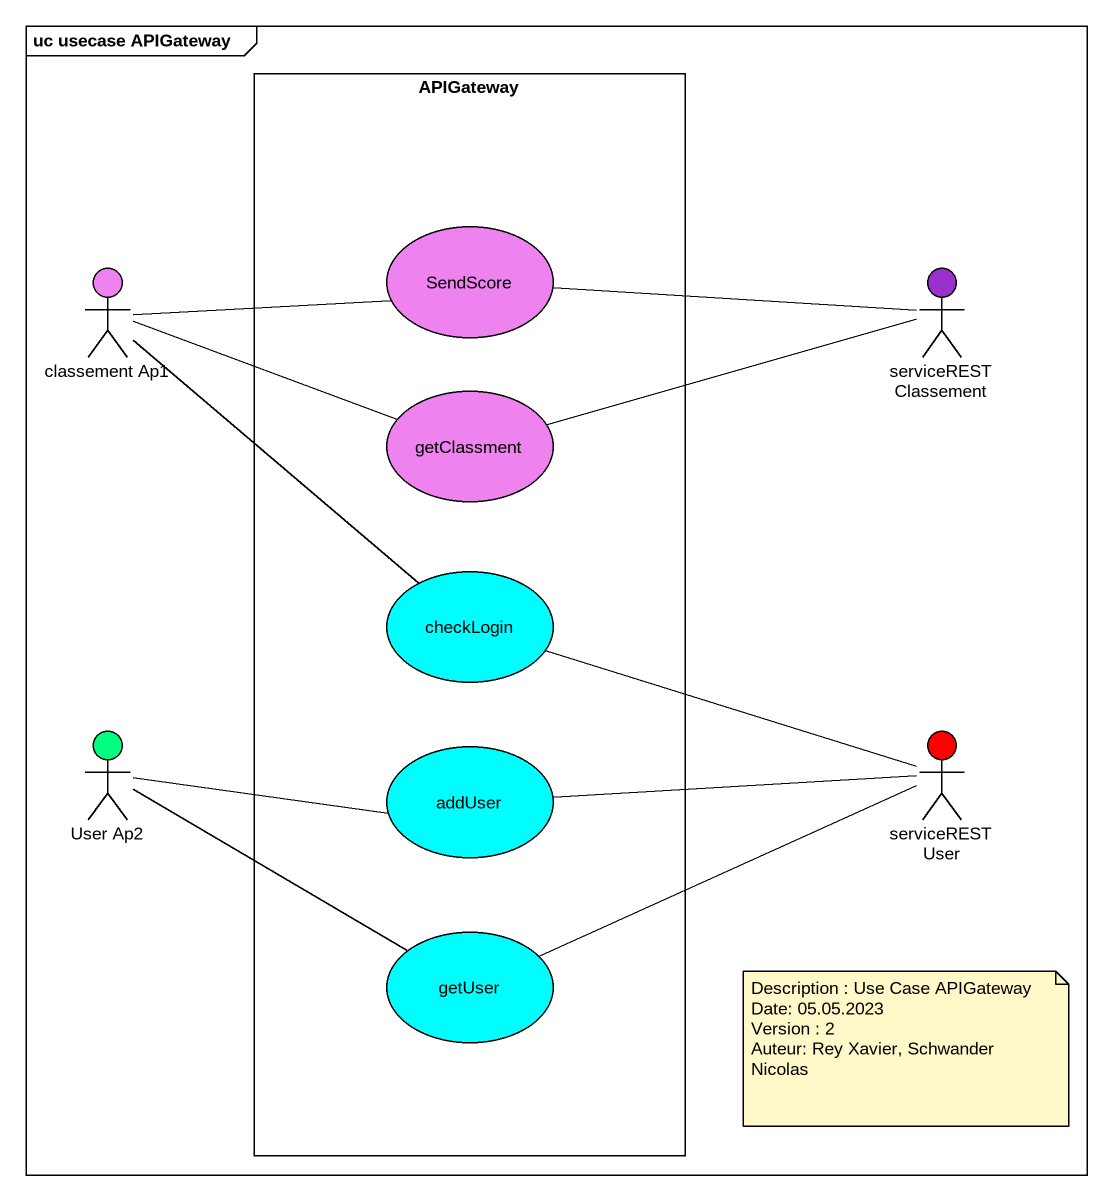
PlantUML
@startuml
mainframe uc usecase APIGateway
rectangle APIGateway {
  usecase SendScore #EE82EE
  usecase getClassment #EE82EE
  usecase checkLogin #00FEFE
  usecase addUser #00FEFE
  usecase getUser #00FEFE
}
actor "classement Ap1" as classement_Ap1 #EE82EE
actor "serviceREST Classement" as serviceREST_Classement #9932CC
actor "User Ap2" as User_Ap2 #00FF7F
actor "serviceREST User" as serviceREST_User #FF0000
classement_Ap1 -right- SendScore
classement_Ap1 -right- getClassment
classement_Ap1 -- checkLogin
SendScore -right- serviceREST_Classement
getClassment -right- serviceREST_Classement
checkLogin -right- serviceREST_User
User_Ap2 -right- addUser
addUser -right- serviceREST_User
getUser -left- User_Ap2
getUser -right- serviceREST_User
note as N1
  Description : Use Case APIGateway
  Date: 05.05.2023
  Version : 2
  Auteur: Rey Xavier, Schwander Nicolas
end note
@enduml
